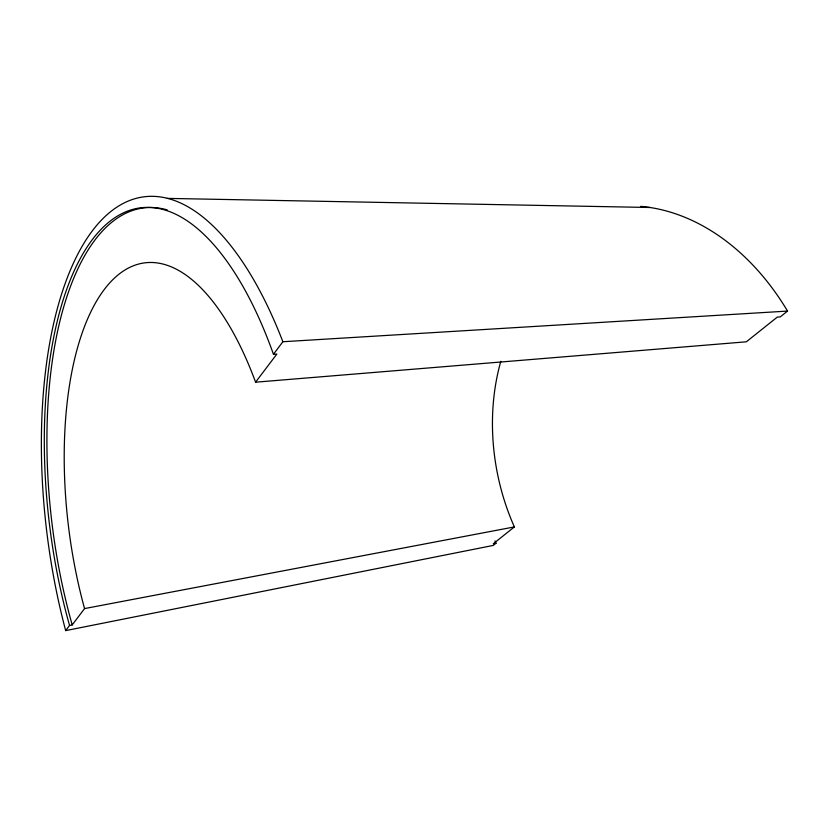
<?xml version="1.0" encoding="UTF-8"?>
<svg xmlns="http://www.w3.org/2000/svg" width="829" height="829" viewBox="0 0 829 829"><rect width="100%" height="100%" fill="white"/><g stroke="black" fill="none" stroke-linecap="round" stroke-linejoin="round"><path stroke-width="1.24" d="M495.017 540.902A233.415 173.334 78.9 0 0 496.011 543.223L493.255 545.42L65.667 630.61L69.543 625.46A302.585 128.899 83.1 0 1 92.092 239.902A302.585 128.899 83.1 0 1 273.446 354.284L276.845 354.056L255.581 382.19A253.726 108.35 82.9 0 0 104.267 289.508A253.726 108.35 82.9 0 0 84.558 608.579L72.206 624.931L69.543 625.46M273.446 354.284L282.876 341.735L787.55 311.082A241.363 179.572 78.9 0 0 640.776 206.369M500.82 361.33A191.105 141.22 79.1 0 0 514.374 526.923L493.286 543.762L496.011 543.223M787.55 311.082L780.234 316.906L777.301 317.092L746.338 341.807L255.581 382.19M84.558 608.579L514.374 526.923M167.271 198.39L649.977 207.488M72.206 624.931A302.098 129.303 83.1 0 1 58.652 326.46A302.098 129.303 83.1 0 1 167.189 209.882M65.667 630.61A322.813 138.277 82.9 0 1 92.071 231.177A322.813 138.277 82.9 0 1 282.876 341.735"/></g></svg>
